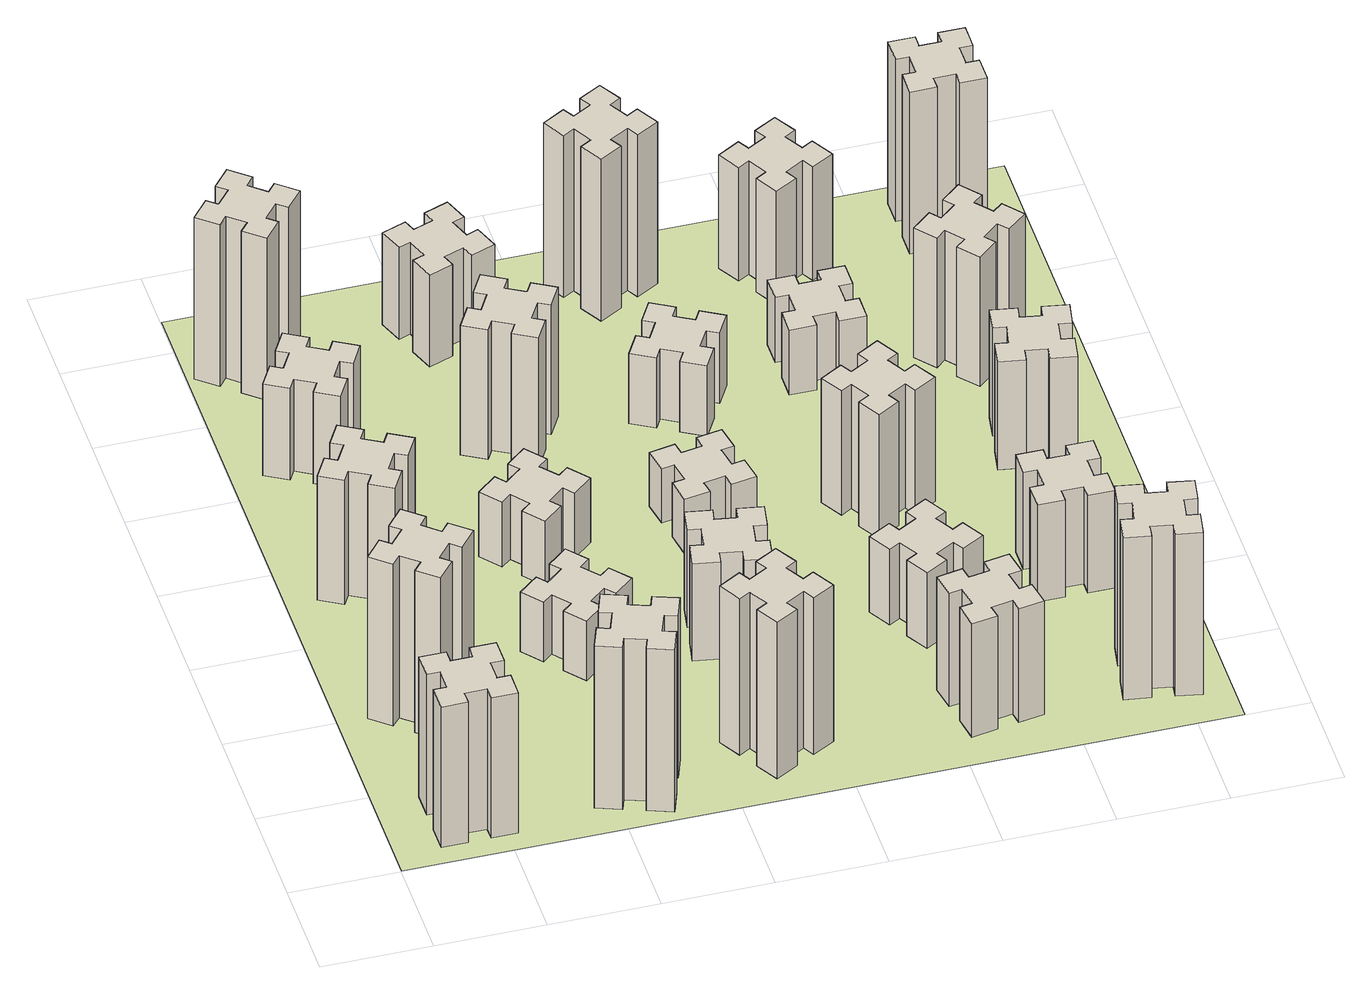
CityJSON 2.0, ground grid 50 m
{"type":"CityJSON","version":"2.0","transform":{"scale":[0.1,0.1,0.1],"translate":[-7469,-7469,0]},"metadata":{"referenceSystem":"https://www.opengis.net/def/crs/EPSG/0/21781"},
"CityObjects":{
"building1":{"type":"Building","attributes":{"class":"1000","function":"1000","usage":"1000","yearOfConstruction":2016,"roofType":"1000","measuredHeight":78,"storeysAboveGround":30,"storeysBelowGround":0},"geometry":[{"type":"Solid","lod":"1","boundaries":[[[[0,1,2,3,4,5,6,7,8,9,10,11,12,13,14,15,16,17,18,19]],[[17,16,20,21]],[[16,15,22,20]],[[15,14,23,22]],[[14,13,24,23]],[[13,12,25,24]],[[12,11,26,25]],[[11,10,27,26]],[[10,9,28,27]],[[9,8,29,28]],[[8,7,30,29]],[[7,6,31,30]],[[6,5,32,31]],[[5,4,33,32]],[[4,3,34,33]],[[3,2,35,34]],[[2,1,36,35]],[[1,0,37,36]],[[0,19,38,37]],[[19,18,39,38]],[[18,17,21,39]],[[24,25,26,27,28,29,30,31,32,33,34,35,36,37,38,39,21,20,22,23]]]]}]},
"building2":{"type":"Building","attributes":{"class":"1000","function":"1000","usage":"1000","yearOfConstruction":2016,"roofType":"1000","measuredHeight":90,"storeysAboveGround":30,"storeysBelowGround":0},"geometry":[{"type":"Solid","lod":"1","boundaries":[[[[40,41,42,43,44,45,46,47,48,49,50,51,52,53,54,55,56,57,58,59]],[[57,56,60,61]],[[56,55,62,60]],[[55,54,63,62]],[[54,53,64,63]],[[53,52,65,64]],[[52,51,66,65]],[[51,50,67,66]],[[50,49,68,67]],[[49,48,69,68]],[[48,47,70,69]],[[47,46,71,70]],[[46,45,72,71]],[[45,44,73,72]],[[44,43,74,73]],[[43,42,75,74]],[[42,41,76,75]],[[41,40,77,76]],[[40,59,78,77]],[[59,58,79,78]],[[58,57,61,79]],[[64,65,66,67,68,69,70,71,72,73,74,75,76,77,78,79,61,60,62,63]]]]}]},
"building3":{"type":"Building","attributes":{"class":"1000","function":"1000","usage":"1000","yearOfConstruction":2016,"roofType":"1000","measuredHeight":69,"storeysAboveGround":30,"storeysBelowGround":0},"geometry":[{"type":"Solid","lod":"1","boundaries":[[[[80,81,82,83,84,85,86,87,88,89,90,91,92,93,94,95,96,97,98,99]],[[97,96,100,101]],[[96,95,102,100]],[[95,94,103,102]],[[94,93,104,103]],[[93,92,105,104]],[[92,91,106,105]],[[91,90,107,106]],[[90,89,108,107]],[[89,88,109,108]],[[88,87,110,109]],[[87,86,111,110]],[[86,85,112,111]],[[85,84,113,112]],[[84,83,114,113]],[[83,82,115,114]],[[82,81,116,115]],[[81,80,117,116]],[[80,99,118,117]],[[99,98,119,118]],[[98,97,101,119]],[[104,105,106,107,108,109,110,111,112,113,114,115,116,117,118,119,101,100,102,103]]]]}]},
"building4":{"type":"Building","attributes":{"class":"1000","function":"1000","usage":"1000","yearOfConstruction":2016,"roofType":"1000","measuredHeight":51,"storeysAboveGround":30,"storeysBelowGround":0},"geometry":[{"type":"Solid","lod":"1","boundaries":[[[[120,121,122,123,124,125,126,127,128,129,130,131,132,133,134,135,136,137,138,139]],[[137,136,140,141]],[[136,135,142,140]],[[135,134,143,142]],[[134,133,144,143]],[[133,132,145,144]],[[132,131,146,145]],[[131,130,147,146]],[[130,129,148,147]],[[129,128,149,148]],[[128,127,150,149]],[[127,126,151,150]],[[126,125,152,151]],[[125,124,153,152]],[[124,123,154,153]],[[123,122,155,154]],[[122,121,156,155]],[[121,120,157,156]],[[120,139,158,157]],[[139,138,159,158]],[[138,137,141,159]],[[144,145,146,147,148,149,150,151,152,153,154,155,156,157,158,159,141,140,142,143]]]]}]},
"building5":{"type":"Building","attributes":{"class":"1000","function":"1000","usage":"1000","yearOfConstruction":2016,"roofType":"1000","measuredHeight":90,"storeysAboveGround":30,"storeysBelowGround":0},"geometry":[{"type":"Solid","lod":"1","boundaries":[[[[160,161,162,163,164,165,166,167,168,169,170,171,172,173,174,175,176,177,178,179]],[[177,176,180,181]],[[176,175,182,180]],[[175,174,183,182]],[[174,173,184,183]],[[173,172,185,184]],[[172,171,186,185]],[[171,170,187,186]],[[170,169,188,187]],[[169,168,189,188]],[[168,167,190,189]],[[167,166,191,190]],[[166,165,192,191]],[[165,164,193,192]],[[164,163,194,193]],[[163,162,195,194]],[[162,161,196,195]],[[161,160,197,196]],[[160,179,198,197]],[[179,178,199,198]],[[178,177,181,199]],[[184,185,186,187,188,189,190,191,192,193,194,195,196,197,198,199,181,180,182,183]]]]}]},
"building6":{"type":"Building","attributes":{"class":"1000","function":"1000","usage":"1000","yearOfConstruction":2016,"roofType":"1000","measuredHeight":90,"storeysAboveGround":30,"storeysBelowGround":0},"geometry":[{"type":"Solid","lod":"1","boundaries":[[[[200,201,202,203,204,205,206,207,208,209,210,211,212,213,214,215,216,217,218,219]],[[217,216,220,221]],[[216,215,222,220]],[[215,214,223,222]],[[214,213,224,223]],[[213,212,225,224]],[[212,211,226,225]],[[211,210,227,226]],[[210,209,228,227]],[[209,208,229,228]],[[208,207,230,229]],[[207,206,231,230]],[[206,205,232,231]],[[205,204,233,232]],[[204,203,234,233]],[[203,202,235,234]],[[202,201,236,235]],[[201,200,237,236]],[[200,219,238,237]],[[219,218,239,238]],[[218,217,221,239]],[[224,225,226,227,228,229,230,231,232,233,234,235,236,237,238,239,221,220,222,223]]]]}]},
"building7":{"type":"Building","attributes":{"class":"1000","function":"1000","usage":"1000","yearOfConstruction":2016,"roofType":"1000","measuredHeight":33,"storeysAboveGround":30,"storeysBelowGround":0},"geometry":[{"type":"Solid","lod":"1","boundaries":[[[[240,241,242,243,244,245,246,247,248,249,250,251,252,253,254,255,256,257,258,259]],[[257,256,260,261]],[[256,255,262,260]],[[255,254,263,262]],[[254,253,264,263]],[[253,252,265,264]],[[252,251,266,265]],[[251,250,267,266]],[[250,249,268,267]],[[249,248,269,268]],[[248,247,270,269]],[[247,246,271,270]],[[246,245,272,271]],[[245,244,273,272]],[[244,243,274,273]],[[243,242,275,274]],[[242,241,276,275]],[[241,240,277,276]],[[240,259,278,277]],[[259,258,279,278]],[[258,257,261,279]],[[264,265,266,267,268,269,270,271,272,273,274,275,276,277,278,279,261,260,262,263]]]]}]},
"building8":{"type":"Building","attributes":{"class":"1000","function":"1000","usage":"1000","yearOfConstruction":2016,"roofType":"1000","measuredHeight":36,"storeysAboveGround":30,"storeysBelowGround":0},"geometry":[{"type":"Solid","lod":"1","boundaries":[[[[280,281,282,283,284,285,286,287,288,289,290,291,292,293,294,295,296,297,298,299]],[[297,296,300,301]],[[296,295,302,300]],[[295,294,303,302]],[[294,293,304,303]],[[293,292,305,304]],[[292,291,306,305]],[[291,290,307,306]],[[290,289,308,307]],[[289,288,309,308]],[[288,287,310,309]],[[287,286,311,310]],[[286,285,312,311]],[[285,284,313,312]],[[284,283,314,313]],[[283,282,315,314]],[[282,281,316,315]],[[281,280,317,316]],[[280,299,318,317]],[[299,298,319,318]],[[298,297,301,319]],[[304,305,306,307,308,309,310,311,312,313,314,315,316,317,318,319,301,300,302,303]]]]}]},
"building9":{"type":"Building","attributes":{"class":"1000","function":"1000","usage":"1000","yearOfConstruction":2016,"roofType":"1000","measuredHeight":87,"storeysAboveGround":30,"storeysBelowGround":0},"geometry":[{"type":"Solid","lod":"1","boundaries":[[[[320,321,322,323,324,325,326,327,328,329,330,331,332,333,334,335,336,337,338,339]],[[337,336,340,341]],[[336,335,342,340]],[[335,334,343,342]],[[334,333,344,343]],[[333,332,345,344]],[[332,331,346,345]],[[331,330,347,346]],[[330,329,348,347]],[[329,328,349,348]],[[328,327,350,349]],[[327,326,351,350]],[[326,325,352,351]],[[325,324,353,352]],[[324,323,354,353]],[[323,322,355,354]],[[322,321,356,355]],[[321,320,357,356]],[[320,339,358,357]],[[339,338,359,358]],[[338,337,341,359]],[[344,345,346,347,348,349,350,351,352,353,354,355,356,357,358,359,341,340,342,343]]]]}]},
"building10":{"type":"Building","attributes":{"class":"1000","function":"1000","usage":"1000","yearOfConstruction":2016,"roofType":"1000","measuredHeight":72,"storeysAboveGround":30,"storeysBelowGround":0},"geometry":[{"type":"Solid","lod":"1","boundaries":[[[[360,361,362,363,364,365,366,367,368,369,370,371,372,373,374,375,376,377,378,379]],[[377,376,380,381]],[[376,375,382,380]],[[375,374,383,382]],[[374,373,384,383]],[[373,372,385,384]],[[372,371,386,385]],[[371,370,387,386]],[[370,369,388,387]],[[369,368,389,388]],[[368,367,390,389]],[[367,366,391,390]],[[366,365,392,391]],[[365,364,393,392]],[[364,363,394,393]],[[363,362,395,394]],[[362,361,396,395]],[[361,360,397,396]],[[360,379,398,397]],[[379,378,399,398]],[[378,377,381,399]],[[384,385,386,387,388,389,390,391,392,393,394,395,396,397,398,399,381,380,382,383]]]]}]},
"building11":{"type":"Building","attributes":{"class":"1000","function":"1000","usage":"1000","yearOfConstruction":2016,"roofType":"1000","measuredHeight":54,"storeysAboveGround":30,"storeysBelowGround":0},"geometry":[{"type":"Solid","lod":"1","boundaries":[[[[400,401,402,403,404,405,406,407,408,409,410,411,412,413,414,415,416,417,418,419]],[[417,416,420,421]],[[416,415,422,420]],[[415,414,423,422]],[[414,413,424,423]],[[413,412,425,424]],[[412,411,426,425]],[[411,410,427,426]],[[410,409,428,427]],[[409,408,429,428]],[[408,407,430,429]],[[407,406,431,430]],[[406,405,432,431]],[[405,404,433,432]],[[404,403,434,433]],[[403,402,435,434]],[[402,401,436,435]],[[401,400,437,436]],[[400,419,438,437]],[[419,418,439,438]],[[418,417,421,439]],[[424,425,426,427,428,429,430,431,432,433,434,435,436,437,438,439,421,420,422,423]]]]}]},
"building12":{"type":"Building","attributes":{"class":"1000","function":"1000","usage":"1000","yearOfConstruction":2016,"roofType":"1000","measuredHeight":51,"storeysAboveGround":30,"storeysBelowGround":0},"geometry":[{"type":"Solid","lod":"1","boundaries":[[[[440,441,442,443,444,445,446,447,448,449,450,451,452,453,454,455,456,457,458,459]],[[457,456,460,461]],[[456,455,462,460]],[[455,454,463,462]],[[454,453,464,463]],[[453,452,465,464]],[[452,451,466,465]],[[451,450,467,466]],[[450,449,468,467]],[[449,448,469,468]],[[448,447,470,469]],[[447,446,471,470]],[[446,445,472,471]],[[445,444,473,472]],[[444,443,474,473]],[[443,442,475,474]],[[442,441,476,475]],[[441,440,477,476]],[[440,459,478,477]],[[459,458,479,478]],[[458,457,461,479]],[[464,465,466,467,468,469,470,471,472,473,474,475,476,477,478,479,461,460,462,463]]]]}]},
"building13":{"type":"Building","attributes":{"class":"1000","function":"1000","usage":"1000","yearOfConstruction":2016,"roofType":"1000","measuredHeight":30,"storeysAboveGround":30,"storeysBelowGround":0},"geometry":[{"type":"Solid","lod":"1","boundaries":[[[[480,481,482,483,484,485,486,487,488,489,490,491,492,493,494,495,496,497,498,499]],[[497,496,500,501]],[[496,495,502,500]],[[495,494,503,502]],[[494,493,504,503]],[[493,492,505,504]],[[492,491,506,505]],[[491,490,507,506]],[[490,489,508,507]],[[489,488,509,508]],[[488,487,510,509]],[[487,486,511,510]],[[486,485,512,511]],[[485,484,513,512]],[[484,483,514,513]],[[483,482,515,514]],[[482,481,516,515]],[[481,480,517,516]],[[480,499,518,517]],[[499,498,519,518]],[[498,497,501,519]],[[504,505,506,507,508,509,510,511,512,513,514,515,516,517,518,519,501,500,502,503]]]]}]},
"building14":{"type":"Building","attributes":{"class":"1000","function":"1000","usage":"1000","yearOfConstruction":2016,"roofType":"1000","measuredHeight":39,"storeysAboveGround":30,"storeysBelowGround":0},"geometry":[{"type":"Solid","lod":"1","boundaries":[[[[520,521,522,523,524,525,526,527,528,529,530,531,532,533,534,535,536,537,538,539]],[[537,536,540,541]],[[536,535,542,540]],[[535,534,543,542]],[[534,533,544,543]],[[533,532,545,544]],[[532,531,546,545]],[[531,530,547,546]],[[530,529,548,547]],[[529,528,549,548]],[[528,527,550,549]],[[527,526,551,550]],[[526,525,552,551]],[[525,524,553,552]],[[524,523,554,553]],[[523,522,555,554]],[[522,521,556,555]],[[521,520,557,556]],[[520,539,558,557]],[[539,538,559,558]],[[538,537,541,559]],[[544,545,546,547,548,549,550,551,552,553,554,555,556,557,558,559,541,540,542,543]]]]}]},
"building15":{"type":"Building","attributes":{"class":"1000","function":"1000","usage":"1000","yearOfConstruction":2016,"roofType":"1000","measuredHeight":63,"storeysAboveGround":30,"storeysBelowGround":0},"geometry":[{"type":"Solid","lod":"1","boundaries":[[[[560,561,562,563,564,565,566,567,568,569,570,571,572,573,574,575,576,577,578,579]],[[577,576,580,581]],[[576,575,582,580]],[[575,574,583,582]],[[574,573,584,583]],[[573,572,585,584]],[[572,571,586,585]],[[571,570,587,586]],[[570,569,588,587]],[[569,568,589,588]],[[568,567,590,589]],[[567,566,591,590]],[[566,565,592,591]],[[565,564,593,592]],[[564,563,594,593]],[[563,562,595,594]],[[562,561,596,595]],[[561,560,597,596]],[[560,579,598,597]],[[579,578,599,598]],[[578,577,581,599]],[[584,585,586,587,588,589,590,591,592,593,594,595,596,597,598,599,581,580,582,583]]]]}]},
"building16":{"type":"Building","attributes":{"class":"1000","function":"1000","usage":"1000","yearOfConstruction":2016,"roofType":"1000","measuredHeight":90,"storeysAboveGround":30,"storeysBelowGround":0},"geometry":[{"type":"Solid","lod":"1","boundaries":[[[[600,601,602,603,604,605,606,607,608,609,610,611,612,613,614,615,616,617,618,619]],[[617,616,620,621]],[[616,615,622,620]],[[615,614,623,622]],[[614,613,624,623]],[[613,612,625,624]],[[612,611,626,625]],[[611,610,627,626]],[[610,609,628,627]],[[609,608,629,628]],[[608,607,630,629]],[[607,606,631,630]],[[606,605,632,631]],[[605,604,633,632]],[[604,603,634,633]],[[603,602,635,634]],[[602,601,636,635]],[[601,600,637,636]],[[600,619,638,637]],[[619,618,639,638]],[[618,617,621,639]],[[624,625,626,627,628,629,630,631,632,633,634,635,636,637,638,639,621,620,622,623]]]]}]},
"building17":{"type":"Building","attributes":{"class":"1000","function":"1000","usage":"1000","yearOfConstruction":2016,"roofType":"1000","measuredHeight":42,"storeysAboveGround":30,"storeysBelowGround":0},"geometry":[{"type":"Solid","lod":"1","boundaries":[[[[640,641,642,643,644,645,646,647,648,649,650,651,652,653,654,655,656,657,658,659]],[[657,656,660,661]],[[656,655,662,660]],[[655,654,663,662]],[[654,653,664,663]],[[653,652,665,664]],[[652,651,666,665]],[[651,650,667,666]],[[650,649,668,667]],[[649,648,669,668]],[[648,647,670,669]],[[647,646,671,670]],[[646,645,672,671]],[[645,644,673,672]],[[644,643,674,673]],[[643,642,675,674]],[[642,641,676,675]],[[641,640,677,676]],[[640,659,678,677]],[[659,658,679,678]],[[658,657,661,679]],[[664,665,666,667,668,669,670,671,672,673,674,675,676,677,678,679,661,660,662,663]]]]}]},
"building18":{"type":"Building","attributes":{"class":"1000","function":"1000","usage":"1000","yearOfConstruction":2016,"roofType":"1000","measuredHeight":69,"storeysAboveGround":30,"storeysBelowGround":0},"geometry":[{"type":"Solid","lod":"1","boundaries":[[[[680,681,682,683,684,685,686,687,688,689,690,691,692,693,694,695,696,697,698,699]],[[697,696,700,701]],[[696,695,702,700]],[[695,694,703,702]],[[694,693,704,703]],[[693,692,705,704]],[[692,691,706,705]],[[691,690,707,706]],[[690,689,708,707]],[[689,688,709,708]],[[688,687,710,709]],[[687,686,711,710]],[[686,685,712,711]],[[685,684,713,712]],[[684,683,714,713]],[[683,682,715,714]],[[682,681,716,715]],[[681,680,717,716]],[[680,699,718,717]],[[699,698,719,718]],[[698,697,701,719]],[[704,705,706,707,708,709,710,711,712,713,714,715,716,717,718,719,701,700,702,703]]]]}]},
"building19":{"type":"Building","attributes":{"class":"1000","function":"1000","usage":"1000","yearOfConstruction":2016,"roofType":"1000","measuredHeight":36,"storeysAboveGround":30,"storeysBelowGround":0},"geometry":[{"type":"Solid","lod":"1","boundaries":[[[[720,721,722,723,724,725,726,727,728,729,730,731,732,733,734,735,736,737,738,739]],[[737,736,740,741]],[[736,735,742,740]],[[735,734,743,742]],[[734,733,744,743]],[[733,732,745,744]],[[732,731,746,745]],[[731,730,747,746]],[[730,729,748,747]],[[729,728,749,748]],[[728,727,750,749]],[[727,726,751,750]],[[726,725,752,751]],[[725,724,753,752]],[[724,723,754,753]],[[723,722,755,754]],[[722,721,756,755]],[[721,720,757,756]],[[720,739,758,757]],[[739,738,759,758]],[[738,737,741,759]],[[744,745,746,747,748,749,750,751,752,753,754,755,756,757,758,759,741,740,742,743]]]]}]},
"building20":{"type":"Building","attributes":{"class":"1000","function":"1000","usage":"1000","yearOfConstruction":2016,"roofType":"1000","measuredHeight":90,"storeysAboveGround":30,"storeysBelowGround":0},"geometry":[{"type":"Solid","lod":"1","boundaries":[[[[760,761,762,763,764,765,766,767,768,769,770,771,772,773,774,775,776,777,778,779]],[[777,776,780,781]],[[776,775,782,780]],[[775,774,783,782]],[[774,773,784,783]],[[773,772,785,784]],[[772,771,786,785]],[[771,770,787,786]],[[770,769,788,787]],[[769,768,789,788]],[[768,767,790,789]],[[767,766,791,790]],[[766,765,792,791]],[[765,764,793,792]],[[764,763,794,793]],[[763,762,795,794]],[[762,761,796,795]],[[761,760,797,796]],[[760,779,798,797]],[[779,778,799,798]],[[778,777,781,799]],[[784,785,786,787,788,789,790,791,792,793,794,795,796,797,798,799,781,780,782,783]]]]}]},
"building21":{"type":"Building","attributes":{"class":"1000","function":"1000","usage":"1000","yearOfConstruction":2016,"roofType":"1000","measuredHeight":54,"storeysAboveGround":30,"storeysBelowGround":0},"geometry":[{"type":"Solid","lod":"1","boundaries":[[[[800,801,802,803,804,805,806,807,808,809,810,811,812,813,814,815,816,817,818,819]],[[817,816,820,821]],[[816,815,822,820]],[[815,814,823,822]],[[814,813,824,823]],[[813,812,825,824]],[[812,811,826,825]],[[811,810,827,826]],[[810,809,828,827]],[[809,808,829,828]],[[808,807,830,829]],[[807,806,831,830]],[[806,805,832,831]],[[805,804,833,832]],[[804,803,834,833]],[[803,802,835,834]],[[802,801,836,835]],[[801,800,837,836]],[[800,819,838,837]],[[819,818,839,838]],[[818,817,821,839]],[[824,825,826,827,828,829,830,831,832,833,834,835,836,837,838,839,821,820,822,823]]]]}]},
"building22":{"type":"Building","attributes":{"class":"1000","function":"1000","usage":"1000","yearOfConstruction":2016,"roofType":"1000","measuredHeight":63,"storeysAboveGround":30,"storeysBelowGround":0},"geometry":[{"type":"Solid","lod":"1","boundaries":[[[[840,841,842,843,844,845,846,847,848,849,850,851,852,853,854,855,856,857,858,859]],[[857,856,860,861]],[[856,855,862,860]],[[855,854,863,862]],[[854,853,864,863]],[[853,852,865,864]],[[852,851,866,865]],[[851,850,867,866]],[[850,849,868,867]],[[849,848,869,868]],[[848,847,870,869]],[[847,846,871,870]],[[846,845,872,871]],[[845,844,873,872]],[[844,843,874,873]],[[843,842,875,874]],[[842,841,876,875]],[[841,840,877,876]],[[840,859,878,877]],[[859,858,879,878]],[[858,857,861,879]],[[864,865,866,867,868,869,870,871,872,873,874,875,876,877,878,879,861,860,862,863]]]]}]},
"building23":{"type":"Building","attributes":{"class":"1000","function":"1000","usage":"1000","yearOfConstruction":2016,"roofType":"1000","measuredHeight":60,"storeysAboveGround":30,"storeysBelowGround":0},"geometry":[{"type":"Solid","lod":"1","boundaries":[[[[880,881,882,883,884,885,886,887,888,889,890,891,892,893,894,895,896,897,898,899]],[[897,896,900,901]],[[896,895,902,900]],[[895,894,903,902]],[[894,893,904,903]],[[893,892,905,904]],[[892,891,906,905]],[[891,890,907,906]],[[890,889,908,907]],[[889,888,909,908]],[[888,887,910,909]],[[887,886,911,910]],[[886,885,912,911]],[[885,884,913,912]],[[884,883,914,913]],[[883,882,915,914]],[[882,881,916,915]],[[881,880,917,916]],[[880,899,918,917]],[[899,898,919,918]],[[898,897,901,919]],[[904,905,906,907,908,909,910,911,912,913,914,915,916,917,918,919,901,900,902,903]]]]}]},
"building24":{"type":"Building","attributes":{"class":"1000","function":"1000","usage":"1000","yearOfConstruction":2016,"roofType":"1000","measuredHeight":72,"storeysAboveGround":30,"storeysBelowGround":0},"geometry":[{"type":"Solid","lod":"1","boundaries":[[[[920,921,922,923,924,925,926,927,928,929,930,931,932,933,934,935,936,937,938,939]],[[937,936,940,941]],[[936,935,942,940]],[[935,934,943,942]],[[934,933,944,943]],[[933,932,945,944]],[[932,931,946,945]],[[931,930,947,946]],[[930,929,948,947]],[[929,928,949,948]],[[928,927,950,949]],[[927,926,951,950]],[[926,925,952,951]],[[925,924,953,952]],[[924,923,954,953]],[[923,922,955,954]],[[922,921,956,955]],[[921,920,957,956]],[[920,939,958,957]],[[939,938,959,958]],[[938,937,941,959]],[[944,945,946,947,948,949,950,951,952,953,954,955,956,957,958,959,941,940,942,943]]]]}]},
"building25":{"type":"Building","attributes":{"class":"1000","function":"1000","usage":"1000","yearOfConstruction":2016,"roofType":"1000","measuredHeight":90,"storeysAboveGround":30,"storeysBelowGround":0},"geometry":[{"type":"Solid","lod":"1","boundaries":[[[[960,961,962,963,964,965,966,967,968,969,970,971,972,973,974,975,976,977,978,979]],[[977,976,980,981]],[[976,975,982,980]],[[975,974,983,982]],[[974,973,984,983]],[[973,972,985,984]],[[972,971,986,985]],[[971,970,987,986]],[[970,969,988,987]],[[969,968,989,988]],[[968,967,990,989]],[[967,966,991,990]],[[966,965,992,991]],[[965,964,993,992]],[[964,963,994,993]],[[963,962,995,994]],[[962,961,996,995]],[[961,960,997,996]],[[960,979,998,997]],[[979,978,999,998]],[[978,977,981,999]],[[984,985,986,987,988,989,990,991,992,993,994,995,996,997,998,999,981,980,982,983]]]]}]},
"landuse1":{"type":"LandUse","attributes":{"name":"plot1","function":"1010"},"geometry":[{"type":"MultiSurface","lod":"1","boundaries":[[[1000,1001,1002,1003]]]}]}
},
"vertices":[
[265,325,0],[265,225,0],[205,225,0],[205,105,0],[325,105,0],[325,165,0],[425,165,0],[425,105,0],[545,105,0],[545,225,0],[485,225,0],[485,325,0],[545,325,0],[545,445,0],[425,445,0],[425,385,0],[325,385,0],[325,445,0],[205,445,0],[205,325,0],[325,385,780],[325,445,780],[425,385,780],[425,445,780],[545,445,780],[545,325,780],[485,325,780],[485,225,780],[545,225,780],[545,105,780],[425,105,780],[425,165,780],[325,165,780],[325,105,780],[205,105,780],[205,225,780],[265,225,780],[265,325,780],[205,325,780],[205,445,780],
[484,1067,0],[408,1132,0],[446,1178,0],[354,1255,0],[277,1163,0],[323,1124,0],[259,1048,0],[213,1086,0],[136,994,0],[228,917,0],[266,963,0],[343,899,0],[304,853,0],[396,776,0],[473,868,0],[427,906,0],[492,983,0],[538,944,0],[615,1036,0],[523,1113,0],[492,983,900],[538,944,900],[427,906,900],[473,868,900],[396,776,900],[304,853,900],[343,899,900],[266,963,900],[228,917,900],[136,994,900],[213,1086,900],[259,1048,900],[323,1124,900],[277,1163,900],[354,1255,900],[446,1178,900],[408,1132,900],[484,1067,900],[523,1113,900],[615,1036,900],
[474,1926,0],[387,1976,0],[417,2028,0],[313,2088,0],[253,1984,0],[305,1954,0],[255,1867,0],[203,1897,0],[143,1793,0],[247,1733,0],[277,1785,0],[364,1735,0],[334,1683,0],[438,1623,0],[498,1727,0],[446,1757,0],[496,1844,0],[548,1814,0],[608,1918,0],[504,1978,0],[496,1844,690],[548,1814,690],[446,1757,690],[498,1727,690],[438,1623,690],[334,1683,690],[364,1735,690],[277,1785,690],[247,1733,690],[143,1793,690],[203,1897,690],[255,1867,690],[305,1954,690],[253,1984,690],[313,2088,690],[417,2028,690],[387,1976,690],[474,1926,690],[504,1978,690],[608,1918,690],
[446,2597,0],[496,2684,0],[548,2654,0],[608,2758,0],[504,2818,0],[474,2766,0],[387,2816,0],[417,2868,0],[313,2928,0],[253,2824,0],[305,2794,0],[255,2707,0],[203,2737,0],[143,2633,0],[247,2573,0],[277,2625,0],[364,2575,0],[334,2523,0],[438,2463,0],[498,2567,0],[364,2575,510],[334,2523,510],[277,2625,510],[247,2573,510],[143,2633,510],[203,2737,510],[255,2707,510],[305,2794,510],[253,2824,510],[313,2928,510],[417,2868,510],[387,2816,510],[474,2766,510],[504,2818,510],[608,2758,510],[548,2654,510],[496,2684,510],[446,2597,510],[498,2567,510],[438,2463,510],
[1029,360,0],[995,266,0],[939,287,0],[897,174,0],[1010,133,0],[1031,189,0],[1125,155,0],[1104,99,0],[1217,57,0],[1258,170,0],[1202,191,0],[1236,285,0],[1292,264,0],[1333,377,0],[1220,418,0],[1200,362,0],[1106,396,0],[1127,452,0],[1014,493,0],[973,380,0],[1106,396,900],[1127,452,900],[1200,362,900],[1220,418,900],[1333,377,900],[1292,264,900],[1236,285,900],[1202,191,900],[1258,170,900],[1217,57,900],[1104,99,900],[1125,155,900],[1031,189,900],[1010,133,900],[897,174,900],[939,287,900],[995,266,900],[1029,360,900],[973,380,900],[1014,493,900],
[384,3387,0],[308,3452,0],[346,3498,0],[254,3575,0],[177,3483,0],[223,3444,0],[159,3368,0],[113,3406,0],[36,3314,0],[128,3237,0],[166,3283,0],[243,3219,0],[204,3173,0],[296,3096,0],[373,3188,0],[327,3226,0],[392,3303,0],[438,3264,0],[515,3356,0],[423,3433,0],[392,3303,900],[438,3264,900],[327,3226,900],[373,3188,900],[296,3096,900],[204,3173,900],[243,3219,900],[166,3283,900],[128,3237,900],[36,3314,900],[113,3406,900],[159,3368,900],[223,3444,900],[177,3483,900],[254,3575,900],[346,3498,900],[308,3452,900],[384,3387,900],[423,3433,900],[515,3356,900],
[1083,1332,0],[1006,1267,0],[968,1313,0],[876,1236,0],[953,1144,0],[999,1183,0],[1063,1106,0],[1017,1068,0],[1094,976,0],[1186,1053,0],[1148,1099,0],[1224,1163,0],[1263,1117,0],[1355,1194,0],[1278,1286,0],[1232,1248,0],[1167,1324,0],[1213,1363,0],[1136,1455,0],[1044,1378,0],[1167,1324,330],[1213,1363,330],[1232,1248,330],[1278,1286,330],[1355,1194,330],[1263,1117,330],[1224,1163,330],[1148,1099,330],[1186,1053,330],[1094,976,330],[1017,1068,330],[1063,1106,330],[999,1183,330],[953,1144,330],[876,1236,330],[968,1313,330],[1006,1267,330],[1083,1332,330],[1044,1378,330],[1136,1455,330],
[1083,1972,0],[1006,1907,0],[968,1953,0],[876,1876,0],[953,1784,0],[999,1823,0],[1063,1746,0],[1017,1708,0],[1094,1616,0],[1186,1693,0],[1148,1739,0],[1224,1803,0],[1263,1757,0],[1355,1834,0],[1278,1926,0],[1232,1888,0],[1167,1964,0],[1213,2003,0],[1136,2095,0],[1044,2018,0],[1167,1964,360],[1213,2003,360],[1232,1888,360],[1278,1926,360],[1355,1834,360],[1263,1757,360],[1224,1803,360],[1148,1739,360],[1186,1693,360],[1094,1616,360],[1017,1708,360],[1063,1746,360],[999,1823,360],[953,1784,360],[876,1876,360],[968,1953,360],[1006,1907,360],[1083,1972,360],[1044,2018,360],[1136,2095,360],
[1744,496,0],[1657,446,0],[1627,498,0],[1523,438,0],[1583,334,0],[1635,364,0],[1685,277,0],[1633,247,0],[1693,143,0],[1797,203,0],[1767,255,0],[1854,305,0],[1884,253,0],[1988,313,0],[1928,417,0],[1876,387,0],[1826,474,0],[1878,504,0],[1818,608,0],[1714,548,0],[1826,474,870],[1878,504,870],[1876,387,870],[1928,417,870],[1988,313,870],[1884,253,870],[1854,305,870],[1767,255,870],[1797,203,870],[1693,143,870],[1633,247,870],[1685,277,870],[1635,364,870],[1583,334,870],[1523,438,870],[1627,498,870],[1657,446,870],[1744,496,870],[1714,548,870],[1818,608,870],
[1314,2666,0],[1227,2716,0],[1257,2768,0],[1153,2828,0],[1093,2724,0],[1145,2694,0],[1095,2607,0],[1043,2637,0],[983,2533,0],[1087,2473,0],[1117,2525,0],[1204,2475,0],[1174,2423,0],[1278,2363,0],[1338,2467,0],[1286,2497,0],[1336,2584,0],[1388,2554,0],[1448,2658,0],[1344,2718,0],[1336,2584,720],[1388,2554,720],[1286,2497,720],[1338,2467,720],[1278,2363,720],[1174,2423,720],[1204,2475,720],[1117,2525,720],[1087,2473,720],[983,2533,720],[1043,2637,720],[1095,2607,720],[1145,2694,720],[1093,2724,720],[1153,2828,720],[1257,2768,720],[1227,2716,720],[1314,2666,720],[1344,2718,720],[1448,2658,720],
[1855,1047,0],[1872,1145,0],[1931,1135,0],[1952,1253,0],[1834,1274,0],[1824,1215,0],[1725,1232,0],[1736,1291,0],[1617,1312,0],[1597,1194,0],[1656,1184,0],[1638,1085,0],[1579,1096,0],[1558,977,0],[1677,957,0],[1687,1016,0],[1785,998,0],[1775,939,0],[1893,918,0],[1914,1037,0],[1785,998,540],[1775,939,540],[1687,1016,540],[1677,957,540],[1558,977,540],[1579,1096,540],[1638,1085,540],[1656,1184,540],[1597,1194,540],[1617,1312,540],[1736,1291,540],[1725,1232,540],[1824,1215,540],[1834,1274,540],[1952,1253,540],[1931,1135,540],[1872,1145,540],[1855,1047,540],[1914,1037,540],[1893,918,540],
[1125,3456,0],[1031,3422,0],[1010,3478,0],[897,3437,0],[939,3324,0],[995,3345,0],[1029,3251,0],[973,3230,0],[1014,3117,0],[1127,3159,0],[1106,3215,0],[1200,3249,0],[1220,3193,0],[1333,3234,0],[1292,3347,0],[1236,3326,0],[1202,3420,0],[1258,3440,0],[1217,3553,0],[1104,3512,0],[1202,3420,510],[1258,3440,510],[1236,3326,510],[1292,3347,510],[1333,3234,510],[1220,3193,510],[1200,3249,510],[1106,3215,510],[1127,3159,510],[1014,3117,510],[973,3230,510],[1029,3251,510],[995,3345,510],[939,3324,510],[897,3437,510],[1010,3478,510],[1031,3422,510],[1125,3456,510],[1104,3512,510],[1217,3553,510],
[1972,1825,0],[1955,1924,0],[2014,1934,0],[1993,2052,0],[1875,2031,0],[1885,1972,0],[1787,1955,0],[1777,2014,0],[1658,1993,0],[1679,1875,0],[1738,1885,0],[1756,1787,0],[1697,1777,0],[1717,1658,0],[1836,1679,0],[1825,1738,0],[1924,1756,0],[1934,1697,0],[2052,1717,0],[2031,1836,0],[1924,1756,300],[1934,1697,300],[1825,1738,300],[1836,1679,300],[1717,1658,300],[1697,1777,300],[1756,1787,300],[1738,1885,300],[1679,1875,300],[1658,1993,300],[1777,2014,300],[1787,1955,300],[1885,1972,300],[1875,2031,300],[1993,2052,300],[2014,1934,300],[1955,1924,300],[1972,1825,300],[2031,1836,300],[2052,1717,300],
[2026,2497,0],[2076,2584,0],[2128,2554,0],[2188,2658,0],[2084,2718,0],[2054,2666,0],[1967,2716,0],[1997,2768,0],[1893,2828,0],[1833,2724,0],[1885,2694,0],[1835,2607,0],[1783,2637,0],[1723,2533,0],[1827,2473,0],[1857,2525,0],[1944,2475,0],[1914,2423,0],[2018,2363,0],[2078,2467,0],[1944,2475,390],[1914,2423,390],[1857,2525,390],[1827,2473,390],[1723,2533,390],[1783,2637,390],[1835,2607,390],[1885,2694,390],[1833,2724,390],[1893,2828,390],[1997,2768,390],[1967,2716,390],[2054,2666,390],[2084,2718,390],[2188,2658,390],[2128,2554,390],[2076,2584,390],[2026,2497,390],[2078,2467,390],[2018,2363,390],
[2665,258,0],[2764,276,0],[2774,217,0],[2892,237,0],[2871,356,0],[2812,345,0],[2795,444,0],[2854,454,0],[2833,572,0],[2715,551,0],[2725,492,0],[2627,475,0],[2617,534,0],[2498,513,0],[2519,395,0],[2578,405,0],[2596,307,0],[2537,297,0],[2557,178,0],[2676,199,0],[2596,307,630],[2537,297,630],[2578,405,630],[2519,395,630],[2498,513,630],[2617,534,630],[2627,475,630],[2725,492,630],[2715,551,630],[2833,572,630],[2854,454,630],[2795,444,630],[2812,345,630],[2871,356,630],[2892,237,630],[2774,217,630],[2764,276,630],[2665,258,630],[2676,199,630],[2557,178,630],
[1844,3556,0],[1757,3506,0],[1727,3558,0],[1623,3498,0],[1683,3394,0],[1735,3424,0],[1785,3337,0],[1733,3307,0],[1793,3203,0],[1897,3263,0],[1867,3315,0],[1954,3365,0],[1984,3313,0],[2088,3373,0],[2028,3477,0],[1976,3447,0],[1926,3534,0],[1978,3564,0],[1918,3668,0],[1814,3608,0],[1926,3534,900],[1978,3564,900],[1976,3447,900],[2028,3477,900],[2088,3373,900],[1984,3313,900],[1954,3365,900],[1867,3315,900],[1897,3263,900],[1793,3203,900],[1733,3307,900],[1785,3337,900],[1735,3424,900],[1683,3394,900],[1623,3498,900],[1727,3558,900],[1757,3506,900],[1844,3556,900],[1814,3608,900],[1918,3668,900],
[2584,1136,0],[2497,1086,0],[2467,1138,0],[2363,1078,0],[2423,974,0],[2475,1004,0],[2525,917,0],[2473,887,0],[2533,783,0],[2637,843,0],[2607,895,0],[2694,945,0],[2724,893,0],[2828,953,0],[2768,1057,0],[2716,1027,0],[2666,1114,0],[2718,1144,0],[2658,1248,0],[2554,1188,0],[2666,1114,420],[2718,1144,420],[2716,1027,420],[2768,1057,420],[2828,953,420],[2724,893,420],[2694,945,420],[2607,895,420],[2637,843,420],[2533,783,420],[2473,887,420],[2525,917,420],[2475,1004,420],[2423,974,420],[2363,1078,420],[2467,1138,420],[2497,1086,420],[2584,1136,420],[2554,1188,420],[2658,1248,420],
[2475,1744,0],[2525,1657,0],[2473,1627,0],[2533,1523,0],[2637,1583,0],[2607,1635,0],[2694,1685,0],[2724,1633,0],[2828,1693,0],[2768,1797,0],[2716,1767,0],[2666,1854,0],[2718,1884,0],[2658,1988,0],[2554,1928,0],[2584,1876,0],[2497,1826,0],[2467,1878,0],[2363,1818,0],[2423,1714,0],[2497,1826,690],[2467,1878,690],[2584,1876,690],[2554,1928,690],[2658,1988,690],[2718,1884,690],[2666,1854,690],[2716,1767,690],[2768,1797,690],[2828,1693,690],[2724,1633,690],[2694,1685,690],[2607,1635,690],[2637,1583,690],[2533,1523,690],[2473,1627,690],[2525,1657,690],[2475,1744,690],[2423,1714,690],[2363,1818,690],
[2645,2805,0],[2545,2805,0],[2545,2865,0],[2425,2865,0],[2425,2745,0],[2485,2745,0],[2485,2645,0],[2425,2645,0],[2425,2525,0],[2545,2525,0],[2545,2585,0],[2645,2585,0],[2645,2525,0],[2765,2525,0],[2765,2645,0],[2705,2645,0],[2705,2745,0],[2765,2745,0],[2765,2865,0],[2645,2865,0],[2705,2745,360],[2765,2745,360],[2705,2645,360],[2765,2645,360],[2765,2525,360],[2645,2525,360],[2645,2585,360],[2545,2585,360],[2545,2525,360],[2425,2525,360],[2425,2645,360],[2485,2645,360],[2485,2745,360],[2425,2745,360],[2425,2865,360],[2545,2865,360],[2545,2805,360],[2645,2805,360],[2645,2865,360],[2765,2865,360],
[3336,444,0],[3318,345,0],[3259,356,0],[3238,237,0],[3357,217,0],[3367,276,0],[3465,258,0],[3455,199,0],[3573,178,0],[3594,297,0],[3535,307,0],[3552,405,0],[3611,395,0],[3632,513,0],[3514,534,0],[3504,475,0],[3405,492,0],[3416,551,0],[3297,572,0],[3277,454,0],[3405,492,900],[3416,551,900],[3504,475,900],[3514,534,900],[3632,513,900],[3611,395,900],[3552,405,900],[3535,307,900],[3594,297,900],[3573,178,900],[3455,199,900],[3465,258,900],[3367,276,900],[3357,217,900],[3238,237,900],[3259,356,900],[3318,345,900],[3336,444,900],[3277,454,900],[3297,572,900],
[3185,1005,0],[3285,1005,0],[3285,945,0],[3405,945,0],[3405,1065,0],[3345,1065,0],[3345,1165,0],[3405,1165,0],[3405,1285,0],[3285,1285,0],[3285,1225,0],[3185,1225,0],[3185,1285,0],[3065,1285,0],[3065,1165,0],[3125,1165,0],[3125,1065,0],[3065,1065,0],[3065,945,0],[3185,945,0],[3125,1065,540],[3065,1065,540],[3125,1165,540],[3065,1165,540],[3065,1285,540],[3185,1285,540],[3185,1225,540],[3285,1225,540],[3285,1285,540],[3405,1285,540],[3405,1165,540],[3345,1165,540],[3345,1065,540],[3405,1065,540],[3405,945,540],[3285,945,540],[3285,1005,540],[3185,1005,540],[3185,945,540],[3065,945,540],
[2716,3347,0],[2666,3434,0],[2718,3464,0],[2658,3568,0],[2554,3508,0],[2584,3456,0],[2497,3406,0],[2467,3458,0],[2363,3398,0],[2423,3294,0],[2475,3324,0],[2525,3237,0],[2473,3207,0],[2533,3103,0],[2637,3163,0],[2607,3215,0],[2694,3265,0],[2724,3213,0],[2828,3273,0],[2768,3377,0],[2694,3265,630],[2724,3213,630],[2607,3215,630],[2637,3163,630],[2533,3103,630],[2473,3207,630],[2525,3237,630],[2475,3324,630],[2423,3294,630],[2363,3398,630],[2467,3458,630],[2497,3406,630],[2584,3456,630],[2554,3508,630],[2658,3568,630],[2718,3464,630],[2666,3434,630],[2716,3347,630],[2768,3377,630],[2828,3273,630],
[3267,1856,0],[3365,1838,0],[3355,1779,0],[3473,1758,0],[3494,1877,0],[3435,1887,0],[3452,1985,0],[3511,1975,0],[3532,2093,0],[3414,2114,0],[3404,2055,0],[3305,2072,0],[3316,2131,0],[3197,2152,0],[3177,2034,0],[3236,2024,0],[3218,1925,0],[3159,1936,0],[3138,1817,0],[3257,1797,0],[3218,1925,600],[3159,1936,600],[3236,2024,600],[3177,2034,600],[3197,2152,600],[3316,2131,600],[3305,2072,600],[3404,2055,600],[3414,2114,600],[3532,2093,600],[3511,1975,600],[3452,1985,600],[3435,1887,600],[3494,1877,600],[3473,1758,600],[3355,1779,600],[3365,1838,600],[3267,1856,600],[3257,1797,600],[3138,1817,600],
[3119,2563,0],[3183,2486,0],[3137,2448,0],[3214,2356,0],[3306,2433,0],[3268,2479,0],[3344,2543,0],[3383,2497,0],[3475,2574,0],[3398,2666,0],[3352,2628,0],[3287,2704,0],[3333,2743,0],[3256,2835,0],[3164,2758,0],[3203,2712,0],[3126,2647,0],[3088,2693,0],[2996,2616,0],[3073,2524,0],[3126,2647,720],[3088,2693,720],[3203,2712,720],[3164,2758,720],[3256,2835,720],[3333,2743,720],[3287,2704,720],[3352,2628,720],[3398,2666,720],[3475,2574,720],[3383,2497,720],[3344,2543,720],[3268,2479,720],[3306,2433,720],[3214,2356,720],[3137,2448,720],[3183,2486,720],[3119,2563,720],[3073,2524,720],[2996,2616,720],
[3285,3325,0],[3385,3325,0],[3385,3265,0],[3505,3265,0],[3505,3385,0],[3445,3385,0],[3445,3485,0],[3505,3485,0],[3505,3605,0],[3385,3605,0],[3385,3545,0],[3285,3545,0],[3285,3605,0],[3165,3605,0],[3165,3485,0],[3225,3485,0],[3225,3385,0],[3165,3385,0],[3165,3265,0],[3285,3265,0],[3225,3385,900],[3165,3385,900],[3225,3485,900],[3165,3485,900],[3165,3605,900],[3285,3605,900],[3285,3545,900],[3385,3545,900],[3385,3605,900],[3505,3605,900],[3505,3485,900],[3445,3485,900],[3445,3385,900],[3505,3385,900],[3505,3265,900],[3385,3265,900],[3385,3325,900],[3285,3325,900],[3285,3265,900],[3165,3265,900],
[5,3705,0],[3705,3705,0],[3705,5,0],[5,5,0]
]}
